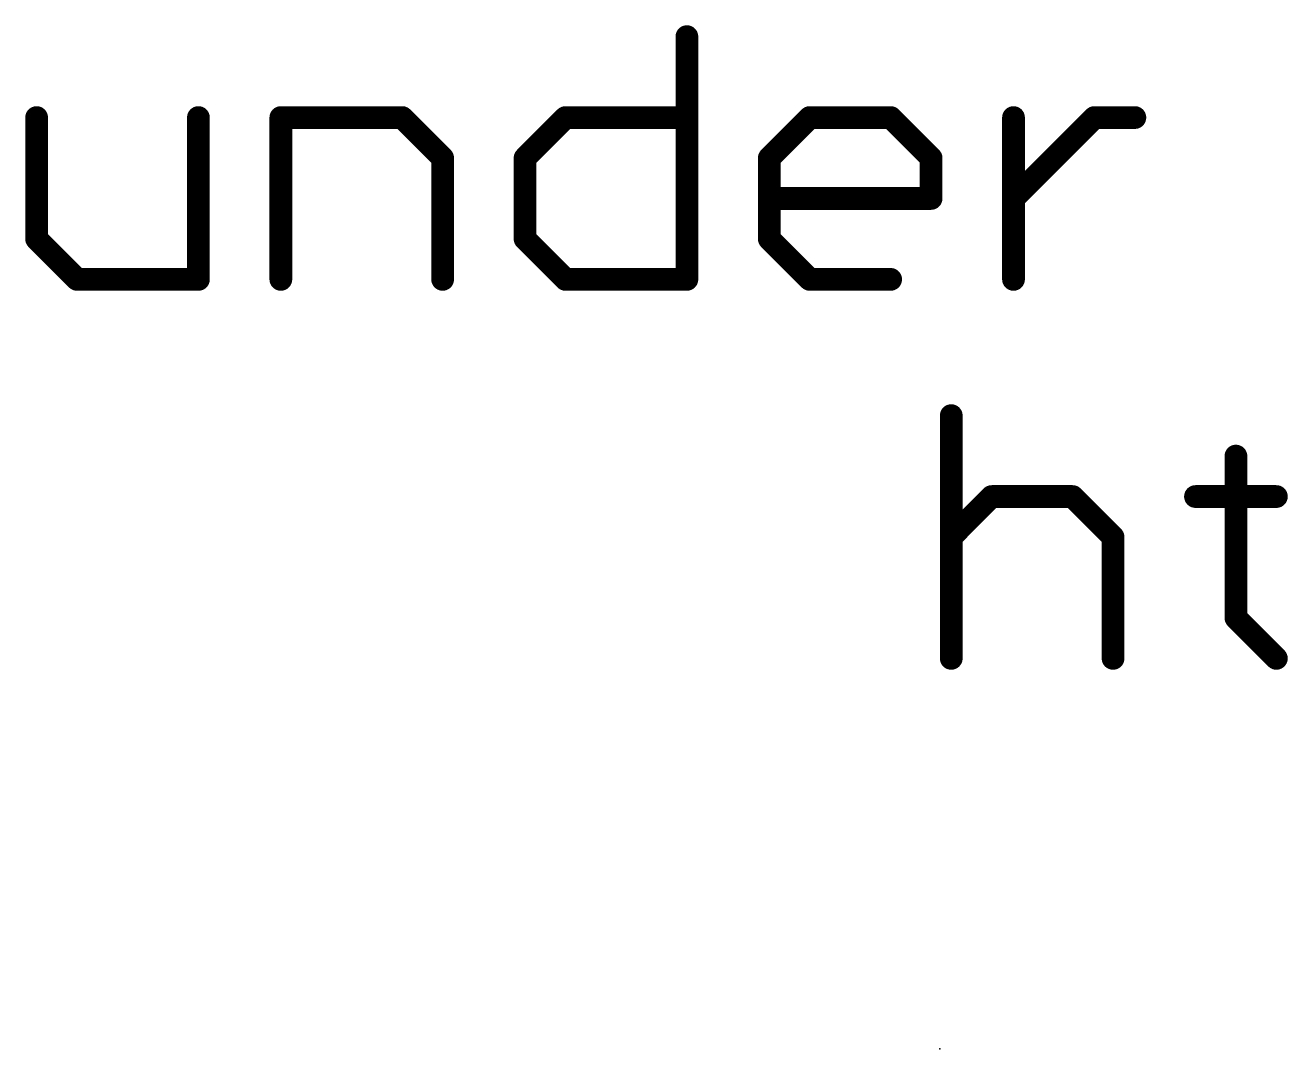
# Model space of a CAD drawing. Extents: x 0 to 108, y -11 to 13.
# Drawn here: x 15.46 to 23.92, y -7.62 to -0.76 of the extents above; entities that cross this region are included whole.
import ezdxf

# ---------------------------------------------------------------- set-up
doc = ezdxf.new("R2010")
doc.units = 0
doc.layers.add('23', color=53, linetype='CONTINUOUS')
doc.layers.add('27', color=1, linetype='CONTINUOUS')

msp = doc.modelspace()

# ---------------------------------------------------------------- linework, layer by layer
at = {"layer": '23'}
msp.add_point((21.59, -7.62), dxfattribs=at)
at = {"layer": '27', "const_width": 0.1524}
for points in [[(19.8939, -0.8368), (19.8939, -2.4638)], [(15.5349, -1.3791), (15.5349, -2.1926)], [(16.6195, -2.4638), (16.6195, -1.3791)], [(17.172, -2.4638), (17.172, -1.3791)], [(17.172, -1.3791), (17.9855, -1.3791)], [(17.9855, -1.3791), (18.2567, -1.6503)], [(18.8092, -1.6503), (19.0804, -1.3791)], [(19.0804, -1.3791), (19.8939, -1.3791)], [(20.4464, -1.6503), (20.7175, -1.3791)], [(20.7175, -1.3791), (21.2599, -1.3791)], [(21.2599, -1.3791), (21.531, -1.6503)], [(22.0835, -2.4638), (22.0835, -1.3791)], [(22.0835, -1.9215), (22.6258, -1.3791)], [(22.6258, -1.3791), (22.897, -1.3791)], [(18.2567, -1.6503), (18.2567, -2.4638)], [(18.8092, -2.1926), (18.8092, -1.6503)], [(20.4464, -2.1926), (20.4464, -1.6503)], [(21.531, -1.6503), (21.531, -1.9215)], [(21.531, -1.9215), (20.4464, -1.9215)], [(15.5349, -2.1926), (15.8061, -2.4638)], [(19.0804, -2.4638), (18.8092, -2.1926)], [(20.7175, -2.4638), (20.4464, -2.1926)], [(15.8061, -2.4638), (16.6195, -2.4638)], [(19.8939, -2.4638), (19.0804, -2.4638)], [(21.2599, -2.4638), (20.7175, -2.4638)], [(21.6662, -3.3768), (21.6662, -5.0038)], [(23.5745, -3.648), (23.5745, -4.7326)], [(21.6662, -4.1903), (21.9374, -3.9191)], [(21.9374, -3.9191), (22.4797, -3.9191)], [(22.4797, -3.9191), (22.7509, -4.1903)], [(23.3034, -3.9191), (23.8457, -3.9191)], [(22.7509, -4.1903), (22.7509, -5.0038)], [(23.5745, -4.7326), (23.8457, -5.0038)]]:
    msp.add_lwpolyline(points, dxfattribs=at)
at = {"layer": '27', "const_width": 0.0762}
for points in [[(19.932, -0.8368, 1), (19.8558, -0.8368)], [(15.573, -1.3791, 1), (15.4968, -1.3791)], [(16.6576, -1.3791, 1), (16.5814, -1.3791)], [(17.2101, -1.3791, 1), (17.1339, -1.3791)], [(17.172, -1.341, 1), (17.172, -1.4172)], [(18.0125, -1.3522, 1), (17.9586, -1.4061)], [(17.9855, -1.4172, 1), (17.9855, -1.341)], [(19.0804, -1.341, 1), (19.0804, -1.4172)], [(19.1073, -1.4061, 1), (19.0534, -1.3522)], [(19.8939, -1.4172, 1), (19.8939, -1.341)], [(20.7175, -1.341, 1), (20.7175, -1.4172)], [(20.7445, -1.4061, 1), (20.6906, -1.3522)], [(21.2868, -1.3522, 1), (21.2329, -1.4061)], [(21.2599, -1.4172, 1), (21.2599, -1.341)], [(22.1216, -1.3791, 1), (22.0454, -1.3791)], [(22.6258, -1.341, 1), (22.6258, -1.4172)], [(22.6528, -1.4061, 1), (22.5989, -1.3522)], [(22.897, -1.4172, 1), (22.897, -1.341)], [(18.2948, -1.6503, 1), (18.2186, -1.6503)], [(18.2298, -1.6772, 1), (18.2836, -1.6234)], [(18.8473, -1.6503, 1), (18.7711, -1.6503)], [(18.7823, -1.6234, 1), (18.8361, -1.6772)], [(20.4845, -1.6503, 1), (20.4083, -1.6503)], [(20.4194, -1.6234, 1), (20.4733, -1.6772)], [(21.5691, -1.6503, 1), (21.4929, -1.6503)], [(21.5041, -1.6772, 1), (21.558, -1.6234)], [(20.4464, -1.8834, 1), (20.4464, -1.9596)], [(21.531, -1.9596, 1), (21.531, -1.8834)], [(22.0566, -1.8945, 1), (22.1105, -1.9484)], [(21.4929, -1.9215, 1), (21.5691, -1.9215)], [(15.5618, -2.1657, 1), (15.5079, -2.2196)], [(15.4968, -2.1926, 1), (15.573, -2.1926)], [(18.8361, -2.1657, 1), (18.7823, -2.2196)], [(18.7711, -2.1926, 1), (18.8473, -2.1926)], [(20.4733, -2.1657, 1), (20.4194, -2.2196)], [(20.4083, -2.1926, 1), (20.4845, -2.1926)], [(15.8061, -2.4257, 1), (15.8061, -2.5019)], [(15.7791, -2.4907, 1), (15.833, -2.4369)], [(16.5814, -2.4638, 1), (16.6576, -2.4638)], [(16.6195, -2.5019, 1), (16.6195, -2.4257)], [(17.1339, -2.4638, 1), (17.2101, -2.4638)], [(18.2186, -2.4638, 1), (18.2948, -2.4638)], [(19.0804, -2.4257, 1), (19.0804, -2.5019)], [(19.0534, -2.4907, 1), (19.1073, -2.4369)], [(19.8558, -2.4638, 1), (19.932, -2.4638)], [(19.8939, -2.5019, 1), (19.8939, -2.4257)], [(20.7175, -2.4257, 1), (20.7175, -2.5019)], [(20.6906, -2.4907, 1), (20.7445, -2.4369)], [(21.2599, -2.5019, 1), (21.2599, -2.4257)], [(22.0454, -2.4638, 1), (22.1216, -2.4638)], [(21.7043, -3.3768, 1), (21.6281, -3.3768)], [(23.6126, -3.648, 1), (23.5364, -3.648)], [(21.9374, -3.881, 1), (21.9374, -3.9572)], [(21.9643, -3.9461, 1), (21.9104, -3.8922)], [(22.5066, -3.8922, 1), (22.4528, -3.9461)], [(22.4797, -3.9572, 1), (22.4797, -3.881)], [(23.3034, -3.881, 1), (23.3034, -3.9572)], [(23.8457, -3.9572, 1), (23.8457, -3.881)], [(21.6393, -4.1634, 1), (21.6931, -4.2172)], [(22.789, -4.1903, 1), (22.7128, -4.1903)], [(22.7239, -4.2172, 1), (22.7778, -4.1634)], [(23.6015, -4.7057, 1), (23.5476, -4.7596)], [(23.5364, -4.7326, 1), (23.6126, -4.7326)], [(21.6281, -5.0038, 1), (21.7043, -5.0038)], [(22.7128, -5.0038, 1), (22.789, -5.0038)], [(23.8187, -5.0307, 1), (23.8726, -4.9769)]]:
    msp.add_lwpolyline(points, format="xyb", dxfattribs=at)

doc.saveas('drawing.dxf')
